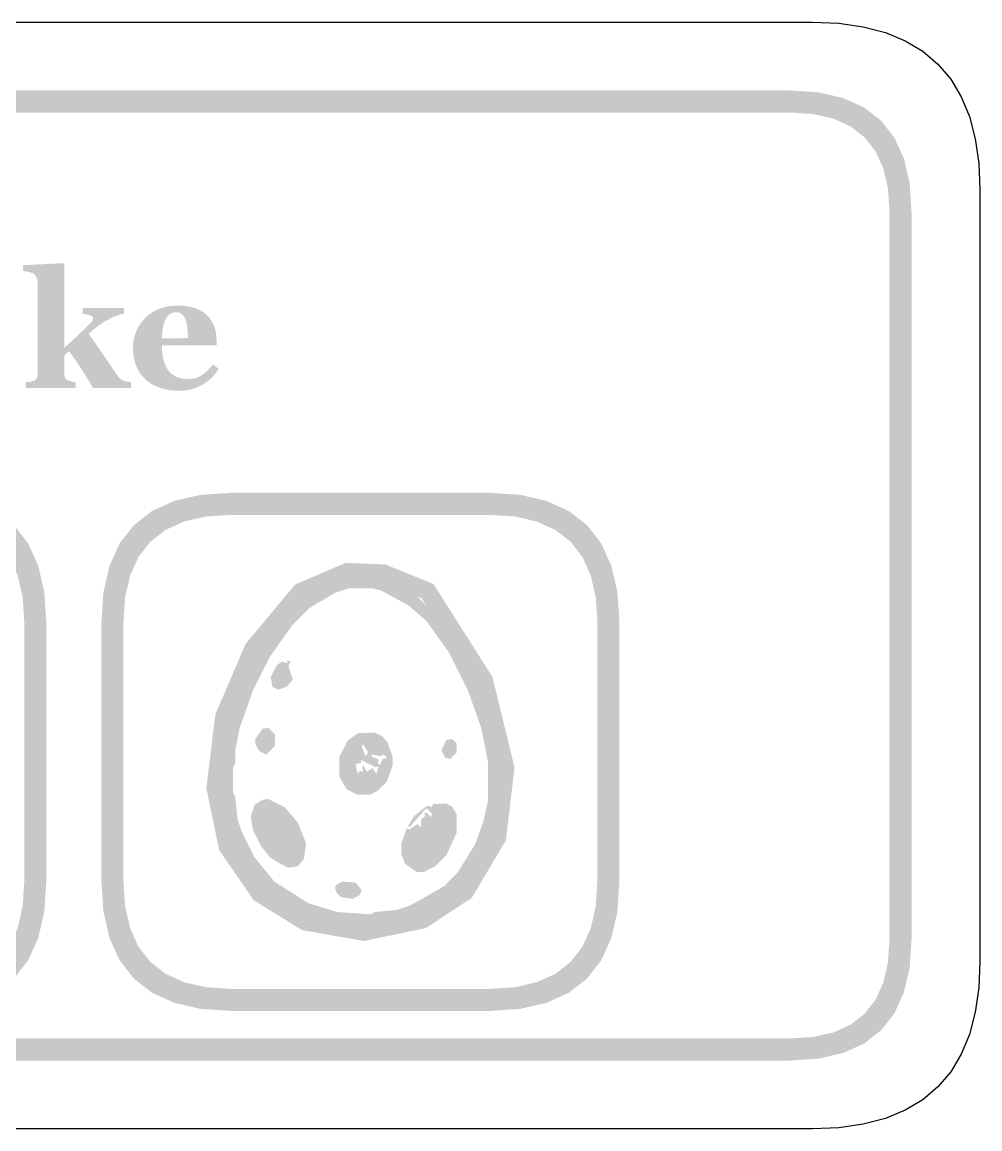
# Model space of a CAD drawing. Header units: millimetres. Extents: x 6 to 297, y 55 to 451.
# Drawn here: x 119.66 to 137.04, y 362.16 to 382.24 of the extents above; entities that cross this region are included whole.
import ezdxf

# ---------------------------------------------------------------- set-up
doc = ezdxf.new("R2010")
doc.units = ezdxf.units.MM
doc.layers.add('CUT', color=1, linetype='Continuous')
doc.layers.add('RASTER', color=7, linetype='Continuous')

msp = doc.modelspace()

# ---------------------------------------------------------------- hatches: boundary and pattern name
at = {"layer": 'RASTER'}
h = msp.add_hatch(color=7, dxfattribs=at)
h.paths.add_polyline_path([(74.2, 378.8), (74.234, 379.316), (74.338, 379.763), (74.509, 380.141), (74.75, 380.45), (75.059, 380.691), (75.438, 380.862), (75.884, 380.966), (76.4, 381), (133.6, 381), (134.116, 380.966), (134.563, 380.862), (134.941, 380.691), (135.25, 380.45), (135.491, 380.141), (135.663, 379.763), (135.766, 379.316), (135.8, 378.8), (135.8, 365.6), (135.766, 365.084), (135.663, 364.638), (135.491, 364.259), (135.25, 363.95), (134.941, 363.709), (134.563, 363.538), (134.116, 363.434), (133.6, 363.4), (76.4, 363.4), (75.884, 363.434), (75.438, 363.538), (75.059, 363.709), (74.75, 363.95), (74.509, 364.259), (74.338, 364.638), (74.234, 365.084), (74.2, 365.6)])
h.paths.add_polyline_path([(74.6, 378.8), (74.6, 365.6), (74.628, 365.178), (74.712, 364.813), (74.853, 364.503), (75.05, 364.25), (75.303, 364.053), (75.613, 363.912), (75.978, 363.828), (76.4, 363.8), (133.6, 363.8), (134.022, 363.828), (134.388, 363.912), (134.697, 364.053), (134.95, 364.25), (135.147, 364.503), (135.288, 364.813), (135.372, 365.178), (135.4, 365.6), (135.4, 378.8), (135.372, 379.222), (135.288, 379.588), (135.147, 379.897), (134.95, 380.15), (134.697, 380.347), (134.388, 380.488), (134.022, 380.572), (133.6, 380.6), (76.4, 380.6), (75.978, 380.572), (75.613, 380.488), (75.303, 380.347), (75.05, 380.15), (74.853, 379.897), (74.712, 379.588), (74.628, 379.222), (74.6, 378.8)], flags=0)
msp.add_hatch(color=7, dxfattribs=at).paths.add_polyline_path([(121.637, 375.6), (120.947, 375.6), (120.916, 375.655), (120.885, 375.708), (120.855, 375.759), (120.825, 375.807), (120.796, 375.854), (120.768, 375.898), (120.741, 375.94), (120.714, 375.98), (120.688, 376.019), (120.662, 376.057), (120.637, 376.094), (120.612, 376.13), (120.587, 376.166), (120.563, 376.201), (120.539, 376.236), (120.515, 376.269), (120.427, 376.195), (120.427, 375.875), (120.427, 375.863), (120.428, 375.85), (120.429, 375.839), (120.431, 375.827), (120.433, 375.817), (120.436, 375.807), (120.439, 375.798), (120.442, 375.789), (120.447, 375.781), (120.452, 375.773), (120.458, 375.766), (120.465, 375.76), (120.473, 375.754), (120.482, 375.748), (120.491, 375.743), (120.502, 375.739), (120.508, 375.736), (120.515, 375.733), (120.523, 375.731), (120.53, 375.728), (120.538, 375.726), (120.546, 375.723), (120.555, 375.721), (120.563, 375.719), (120.572, 375.717), (120.581, 375.715), (120.59, 375.713), (120.598, 375.711), (120.607, 375.71), (120.616, 375.709), (120.625, 375.708), (120.634, 375.707), (120.634, 375.6), (119.727, 375.6), (119.727, 375.707), (119.736, 375.708), (119.745, 375.709), (119.754, 375.709), (119.763, 375.71), (119.773, 375.711), (119.782, 375.713), (119.791, 375.714), (119.8, 375.715), (119.809, 375.716), (119.818, 375.718), (119.826, 375.719), (119.834, 375.721), (119.842, 375.723), (119.85, 375.725), (119.857, 375.727), (119.865, 375.729), (119.876, 375.733), (119.886, 375.738), (119.895, 375.743), (119.904, 375.749), (119.911, 375.756), (119.918, 375.763), (119.924, 375.771), (119.928, 375.779), (119.932, 375.787), (119.936, 375.797), (119.938, 375.807), (119.941, 375.818), (119.943, 375.829), (119.944, 375.841), (119.945, 375.853), (119.945, 375.867), (119.945, 377.5), (119.945, 377.512), (119.944, 377.524), (119.942, 377.537), (119.94, 377.549), (119.937, 377.562), (119.933, 377.574), (119.929, 377.587), (119.924, 377.6), (119.918, 377.613), (119.912, 377.625), (119.905, 377.636), (119.898, 377.646), (119.89, 377.655), (119.881, 377.664), (119.872, 377.672), (119.862, 377.679), (119.854, 377.683), (119.846, 377.687), (119.837, 377.691), (119.827, 377.695), (119.816, 377.698), (119.804, 377.702), (119.792, 377.705), (119.778, 377.708), (119.764, 377.711), (119.751, 377.713), (119.738, 377.715), (119.725, 377.717), (119.713, 377.719), (119.7, 377.721), (119.689, 377.722), (119.677, 377.723), (119.677, 377.829), (120.405, 377.868), (120.427, 377.844), (120.427, 376.332), (120.455, 376.357), (120.483, 376.383), (120.512, 376.409), (120.542, 376.437), (120.573, 376.465), (120.605, 376.495), (120.637, 376.525), (120.671, 376.557), (120.704, 376.588), (120.735, 376.618), (120.765, 376.646), (120.793, 376.673), (120.819, 376.699), (120.844, 376.723), (120.867, 376.746), (120.888, 376.767), (120.9, 376.78), (120.91, 376.791), (120.919, 376.801), (120.926, 376.811), (120.932, 376.82), (120.937, 376.829), (120.94, 376.836), (120.942, 376.843), (120.943, 376.849), (120.944, 376.855), (120.945, 376.859), (120.946, 376.864), (120.946, 376.867), (120.947, 376.87), (120.947, 376.873), (120.947, 376.874), (120.946, 376.881), (120.944, 376.887), (120.941, 376.893), (120.935, 376.899), (120.929, 376.904), (120.921, 376.909), (120.912, 376.914), (120.901, 376.918), (120.889, 376.923), (120.875, 376.927), (120.86, 376.931), (120.843, 376.935), (120.825, 376.939), (120.806, 376.942), (120.785, 376.946), (120.762, 376.949), (120.762, 377.053), (121.507, 377.053), (121.507, 376.952), (121.471, 376.942), (121.438, 376.932), (121.407, 376.922), (121.378, 376.912), (121.351, 376.903), (121.326, 376.893), (121.304, 376.884), (121.283, 376.875), (121.264, 376.866), (121.244, 376.856), (121.224, 376.845), (121.203, 376.833), (121.182, 376.821), (121.16, 376.808), (121.138, 376.794), (121.115, 376.779), (121.101, 376.769), (121.086, 376.759), (121.071, 376.749), (121.056, 376.739), (121.042, 376.728), (121.027, 376.718), (121.013, 376.707), (120.999, 376.696), (120.985, 376.685), (120.97, 376.674), (120.954, 376.661), (120.938, 376.648), (120.922, 376.634), (120.905, 376.62), (120.887, 376.605), (120.869, 376.589), (120.905, 376.537), (120.94, 376.487), (120.974, 376.437), (121.007, 376.388), (121.04, 376.341), (121.072, 376.294), (121.104, 376.248), (121.135, 376.204), (121.165, 376.159), (121.196, 376.114), (121.227, 376.068), (121.259, 376.021), (121.291, 375.974), (121.323, 375.926), (121.356, 375.878), (121.389, 375.829), (121.401, 375.812), (121.413, 375.797), (121.427, 375.783), (121.44, 375.771), (121.455, 375.76), (121.47, 375.751), (121.486, 375.743), (121.502, 375.736), (121.519, 375.731), (121.536, 375.726), (121.553, 375.721), (121.57, 375.717), (121.586, 375.714), (121.603, 375.711), (121.62, 375.709), (121.637, 375.707)])
h = msp.add_hatch(color=7, dxfattribs=at)
h.paths.add_polyline_path([(123.228, 375.95), (123.215, 375.929), (123.201, 375.909), (123.186, 375.889), (123.171, 375.869), (123.155, 375.849), (123.139, 375.83), (123.122, 375.811), (123.104, 375.793), (123.086, 375.774), (123.067, 375.757), (123.047, 375.74), (123.027, 375.724), (123.006, 375.708), (122.984, 375.694), (122.962, 375.679), (122.939, 375.666), (122.915, 375.652), (122.89, 375.64), (122.865, 375.628), (122.841, 375.617), (122.816, 375.607), (122.791, 375.598), (122.766, 375.589), (122.741, 375.582), (122.715, 375.575), (122.689, 375.569), (122.661, 375.564), (122.633, 375.56), (122.604, 375.557), (122.573, 375.555), (122.542, 375.554), (122.51, 375.553), (122.457, 375.554), (122.405, 375.557), (122.356, 375.562), (122.308, 375.569), (122.262, 375.577), (122.218, 375.588), (122.176, 375.6), (122.136, 375.615), (122.097, 375.631), (122.06, 375.648), (122.025, 375.667), (121.992, 375.687), (121.96, 375.708), (121.93, 375.731), (121.902, 375.755), (121.876, 375.78), (121.851, 375.807), (121.828, 375.835), (121.806, 375.863), (121.786, 375.894), (121.768, 375.925), (121.751, 375.957), (121.736, 375.991), (121.723, 376.026), (121.711, 376.061), (121.701, 376.098), (121.692, 376.135), (121.685, 376.173), (121.679, 376.212), (121.675, 376.251), (121.673, 376.291), (121.672, 376.332), (121.673, 376.37), (121.676, 376.406), (121.68, 376.443), (121.686, 376.479), (121.694, 376.514), (121.703, 376.55), (121.714, 376.584), (121.727, 376.619), (121.742, 376.653), (121.757, 376.685), (121.775, 376.717), (121.794, 376.748), (121.814, 376.778), (121.835, 376.807), (121.859, 376.835), (121.883, 376.863), (121.909, 376.888), (121.936, 376.912), (121.965, 376.935), (121.996, 376.957), (122.028, 376.977), (122.062, 376.996), (122.097, 377.014), (122.134, 377.031), (122.173, 377.046), (122.212, 377.059), (122.253, 377.07), (122.295, 377.079), (122.338, 377.087), (122.382, 377.092), (122.427, 377.095), (122.473, 377.096), (122.524, 377.095), (122.571, 377.092), (122.617, 377.089), (122.66, 377.083), (122.701, 377.076), (122.74, 377.068), (122.776, 377.057), (122.81, 377.046), (122.843, 377.033), (122.873, 377.019), (122.903, 377.003), (122.931, 376.986), (122.957, 376.969), (122.983, 376.95), (123.006, 376.929), (123.029, 376.908), (123.049, 376.887), (123.067, 376.864), (123.085, 376.841), (123.101, 376.817), (123.115, 376.792), (123.128, 376.766), (123.14, 376.739), (123.15, 376.711), (123.159, 376.683), (123.167, 376.654), (123.173, 376.624), (123.179, 376.595), (123.183, 376.565), (123.186, 376.535), (123.188, 376.504), (123.188, 376.473), (123.188, 376.378), (122.198, 376.378), (122.2, 376.305), (122.205, 376.237), (122.214, 376.173), (122.227, 376.113), (122.243, 376.059), (122.263, 376.008), (122.287, 375.962), (122.314, 375.921), (122.345, 375.884), (122.38, 375.852), (122.42, 375.825), (122.464, 375.803), (122.512, 375.786), (122.564, 375.774), (122.621, 375.767), (122.681, 375.764), (122.715, 375.765), (122.749, 375.769), (122.781, 375.775), (122.812, 375.783), (122.843, 375.794), (122.872, 375.806), (122.901, 375.822), (122.929, 375.84), (122.956, 375.859), (122.982, 375.88), (123.007, 375.902), (123.031, 375.925), (123.054, 375.95), (123.076, 375.975), (123.097, 376.002), (123.116, 376.031)])
h.paths.add_polyline_path([(122.668, 376.507), (122.668, 376.529), (122.668, 376.551), (122.667, 376.573), (122.666, 376.596), (122.665, 376.618), (122.663, 376.641), (122.661, 376.664), (122.659, 376.687), (122.657, 376.709), (122.654, 376.731), (122.651, 376.751), (122.647, 376.771), (122.643, 376.789), (122.639, 376.806), (122.634, 376.823), (122.629, 376.838), (122.622, 376.854), (122.615, 376.87), (122.607, 376.885), (122.599, 376.898), (122.59, 376.911), (122.581, 376.922), (122.571, 376.932), (122.561, 376.942), (122.549, 376.95), (122.538, 376.957), (122.525, 376.963), (122.512, 376.968), (122.498, 376.972), (122.483, 376.975), (122.468, 376.976), (122.451, 376.977), (122.424, 376.975), (122.398, 376.97), (122.373, 376.961), (122.35, 376.948), (122.328, 376.932), (122.308, 376.913), (122.289, 376.889), (122.271, 376.863), (122.255, 376.832), (122.241, 376.797), (122.229, 376.758), (122.219, 376.715), (122.211, 376.668), (122.205, 376.616), (122.2, 376.561), (122.198, 376.501)], flags=0)
h = msp.add_hatch(color=7, dxfattribs=at)
h.paths.add_polyline_path([(110.7, 371.35), (110.737, 371.901), (110.847, 372.378), (111.03, 372.782), (111.287, 373.112), (111.618, 373.37), (112.022, 373.553), (112.499, 373.663), (113.05, 373.7), (117.75, 373.7), (118.301, 373.663), (118.778, 373.553), (119.182, 373.37), (119.513, 373.112), (119.77, 372.782), (119.953, 372.378), (120.063, 371.901), (120.1, 371.35), (120.1, 366.65), (120.063, 366.099), (119.953, 365.622), (119.77, 365.218), (119.512, 364.888), (119.182, 364.63), (118.778, 364.447), (118.301, 364.337), (117.75, 364.3), (113.05, 364.3), (112.499, 364.337), (112.022, 364.447), (111.618, 364.63), (111.288, 364.888), (111.03, 365.218), (110.847, 365.622), (110.737, 366.099), (110.7, 366.65)])
h.paths.add_polyline_path([(111.1, 371.35), (111.1, 366.65), (111.13, 366.193), (111.222, 365.797), (111.374, 365.462), (111.587, 365.188), (111.862, 364.974), (112.197, 364.822), (112.593, 364.73), (113.05, 364.7), (117.75, 364.7), (118.207, 364.73), (118.603, 364.822), (118.938, 364.974), (119.213, 365.188), (119.426, 365.462), (119.578, 365.797), (119.67, 366.193), (119.7, 366.65), (119.7, 371.35), (119.67, 371.807), (119.578, 372.203), (119.426, 372.538), (119.213, 372.813), (118.938, 373.026), (118.603, 373.178), (118.207, 373.27), (117.75, 373.3), (113.05, 373.3), (112.593, 373.27), (112.197, 373.178), (111.862, 373.026), (111.587, 372.813), (111.374, 372.538), (111.222, 372.203), (111.13, 371.807), (111.1, 371.35)], flags=0)
h = msp.add_hatch(color=7, dxfattribs=at)
h.paths.add_polyline_path([(121.1, 371.35), (121.137, 371.901), (121.247, 372.378), (121.43, 372.782), (121.688, 373.112), (122.018, 373.37), (122.422, 373.553), (122.899, 373.663), (123.45, 373.7), (128.15, 373.7), (128.701, 373.663), (129.178, 373.553), (129.582, 373.37), (129.913, 373.112), (130.17, 372.782), (130.353, 372.378), (130.463, 371.901), (130.5, 371.35), (130.5, 366.65), (130.463, 366.099), (130.353, 365.622), (130.17, 365.218), (129.913, 364.888), (129.582, 364.63), (129.178, 364.447), (128.701, 364.337), (128.15, 364.3), (123.45, 364.3), (122.899, 364.337), (122.422, 364.447), (122.018, 364.63), (121.687, 364.888), (121.43, 365.218), (121.247, 365.622), (121.137, 366.099), (121.1, 366.65)])
h.paths.add_polyline_path([(121.5, 371.35), (121.5, 366.65), (121.53, 366.193), (121.622, 365.797), (121.774, 365.462), (121.988, 365.188), (122.262, 364.974), (122.597, 364.822), (122.993, 364.73), (123.45, 364.7), (128.15, 364.7), (128.607, 364.73), (129.003, 364.822), (129.338, 364.974), (129.612, 365.188), (129.826, 365.462), (129.978, 365.797), (130.07, 366.193), (130.1, 366.65), (130.1, 371.35), (130.07, 371.807), (129.978, 372.203), (129.826, 372.538), (129.613, 372.813), (129.338, 373.026), (129.003, 373.178), (128.607, 373.27), (128.15, 373.3), (123.45, 373.3), (122.993, 373.27), (122.597, 373.178), (122.262, 373.026), (121.988, 372.813), (121.774, 372.538), (121.622, 372.203), (121.53, 371.807), (121.5, 371.35)], flags=0)
h = msp.add_hatch(color=7, dxfattribs=at)
h.paths.add_polyline_path([(125.529, 372.428), (126.252, 372.401), (127.126, 372.045), (128.197, 370.355), (128.596, 368.718), (128.44, 367.397), (127.821, 366.351), (126.988, 365.803), (125.863, 365.569), (124.741, 365.765), (123.866, 366.305), (123.237, 367.216), (123.004, 368.339), (123.167, 369.679), (123.716, 370.96), (124.616, 372.037)])
h.paths.add_polyline_path([(125.589, 372.105), (124.812, 371.773), (123.992, 370.791), (123.479, 369.595), (123.328, 368.353), (123.537, 367.344), (124.091, 366.542), (124.857, 366.069), (125.858, 365.895), (126.864, 366.104), (127.583, 366.577), (128.13, 367.501), (128.272, 368.698), (127.899, 370.229), (126.911, 371.788), (126.184, 372.083), (125.589, 372.105)], flags=0)
h = msp.add_hatch(color=7, dxfattribs=at)
h.paths.add_polyline_path([(125.51, 372.154), (126.102, 372.166), (126.343, 372.085), (126.837, 371.816), (127.28, 371.374), (127.561, 370.972), (127.871, 370.397), (128.152, 369.673), (128.313, 368.989), (128.313, 368.024), (128.273, 367.823), (128.072, 367.22), (127.883, 366.886), (127.4, 366.363), (127.159, 366.202), (126.785, 366.013), (126.182, 365.853), (125.458, 365.853), (125.257, 365.893), (124.775, 366.054), (124.36, 366.283), (123.999, 366.564), (123.757, 366.846), (123.407, 367.542), (123.287, 368.024), (123.287, 368.909), (123.327, 368.989), (123.367, 369.391), (123.488, 369.793), (123.838, 370.61), (124.159, 371.132), (124.602, 371.655), (125.044, 371.977)])
h.paths.add_polyline_path([(125.579, 371.965), (125.338, 371.884), (124.883, 371.615), (124.561, 371.293), (124.159, 370.73), (123.85, 370.115), (123.608, 369.432), (123.528, 369.029), (123.528, 368.788), (123.488, 368.708), (123.488, 368.265), (123.528, 368.185), (123.568, 367.783), (123.649, 367.542), (123.878, 367.087), (124.24, 366.645), (124.855, 366.255), (125.378, 366.094), (125.981, 366.054), (126.061, 366.094), (126.463, 366.134), (126.705, 366.215), (127.32, 366.564), (127.561, 366.806), (127.883, 367.328), (128.032, 367.743), (128.112, 368.105), (128.112, 368.828), (127.992, 369.432), (127.75, 370.115), (127.4, 370.811), (126.998, 371.374), (126.677, 371.655), (126.182, 371.925), (126.021, 371.965)], flags=0)
h.paths.add_polyline_path([(124.465, 370.666), (124.533, 370.638), (124.493, 370.557), (124.574, 370.316), (124.465, 370.183), (124.304, 370.127), (124.2, 370.183), (124.171, 370.356), (124.28, 370.57), (124.372, 370.638), (124.481, 370.61)], flags=0)
h.paths.add_polyline_path([(124.023, 369.419), (124.131, 369.432), (124.252, 369.311), (124.252, 369.11), (124.091, 368.949), (123.958, 369.017), (123.89, 369.15), (123.89, 369.23)], flags=0)
h.paths.add_polyline_path([(125.752, 369.339), (126.061, 369.351), (126.194, 369.283), (126.291, 369.178), (126.383, 368.909), (126.383, 368.748), (126.275, 368.454), (126.114, 368.294), (125.981, 368.225), (125.74, 368.225), (125.551, 368.318), (125.418, 368.547), (125.418, 368.909), (125.567, 369.202)], flags=0)
h.paths.add_polyline_path([(127.36, 369.218), (127.469, 369.23), (127.549, 369.15), (127.549, 368.989), (127.429, 368.869), (127.336, 368.897), (127.268, 369.029)], flags=0)
h.paths.add_polyline_path([(125.848, 369.138), (125.82, 369.11), (125.888, 368.921), (125.941, 368.989)], flags=0)
h.paths.add_polyline_path([(126.021, 368.949), (125.993, 368.921), (126.13, 368.856), (126.114, 368.8), (126.154, 368.76), (126.21, 368.881), (126.291, 368.881), (126.222, 368.949), (126.17, 368.921)], flags=0)
h.paths.add_polyline_path([(125.808, 368.856), (125.808, 368.8), (125.712, 368.776), (125.752, 368.599), (125.792, 368.655), (125.848, 368.639), (125.832, 368.736), (125.86, 368.748), (125.913, 368.639), (126.021, 368.708), (126.09, 368.599), (126.13, 368.736), (126.073, 368.72)], flags=0)
h.paths.add_polyline_path([(124.023, 368.133), (124.131, 368.145), (124.425, 367.996), (124.666, 367.714), (124.815, 367.34), (124.775, 367.059), (124.666, 366.926), (124.493, 366.898), (124.28, 367.007), (124.159, 367.087), (123.999, 367.288), (123.85, 367.582), (123.81, 367.823), (123.878, 368.036)], flags=0)
h.paths.add_polyline_path([(127.119, 368.052), (127.348, 368.064), (127.457, 368.012), (127.549, 367.863), (127.549, 367.542), (127.36, 367.127), (127.159, 366.926), (126.946, 366.818), (126.825, 366.818), (126.612, 366.967), (126.544, 367.139), (126.544, 367.34), (126.636, 367.61), (126.693, 367.594), (126.837, 367.69), (126.894, 367.634), (126.906, 367.783), (126.974, 367.835), (126.958, 367.891), (127.014, 367.891), (127.067, 367.823), (127.107, 367.863), (127.014, 367.972), (126.974, 367.956), (126.693, 367.634), (126.665, 367.662), (126.773, 367.835), (126.974, 367.996), (127.026, 368.024), (127.095, 367.996)], flags=0)
h.paths.add_polyline_path([(125.47, 366.645), (125.712, 366.629), (125.82, 366.496), (125.792, 366.404), (125.659, 366.335), (125.446, 366.363), (125.366, 366.444), (125.338, 366.536), (125.366, 366.589)], flags=0)

# ---------------------------------------------------------------- linework, layer by layer
at = {"layer": 'CUT'}
msp.add_lwpolyline([(75.999, 382.24), (134.001, 382.24), (134.483, 382.219), (134.925, 382.156), (135.325, 382.051), (135.685, 381.903), (136.003, 381.712), (136.278, 381.478), (136.512, 381.203), (136.703, 380.885), (136.851, 380.525), (136.956, 380.125), (137.019, 379.683), (137.04, 379.201), (137.04, 365.199), (137.019, 364.717), (136.956, 364.275), (136.851, 363.875), (136.703, 363.515), (136.512, 363.197), (136.278, 362.922), (136.003, 362.688), (135.685, 362.497), (135.325, 362.349), (134.925, 362.244), (134.483, 362.181), (134.001, 362.16), (75.999, 362.16)], dxfattribs=at)

doc.saveas('drawing.dxf')
